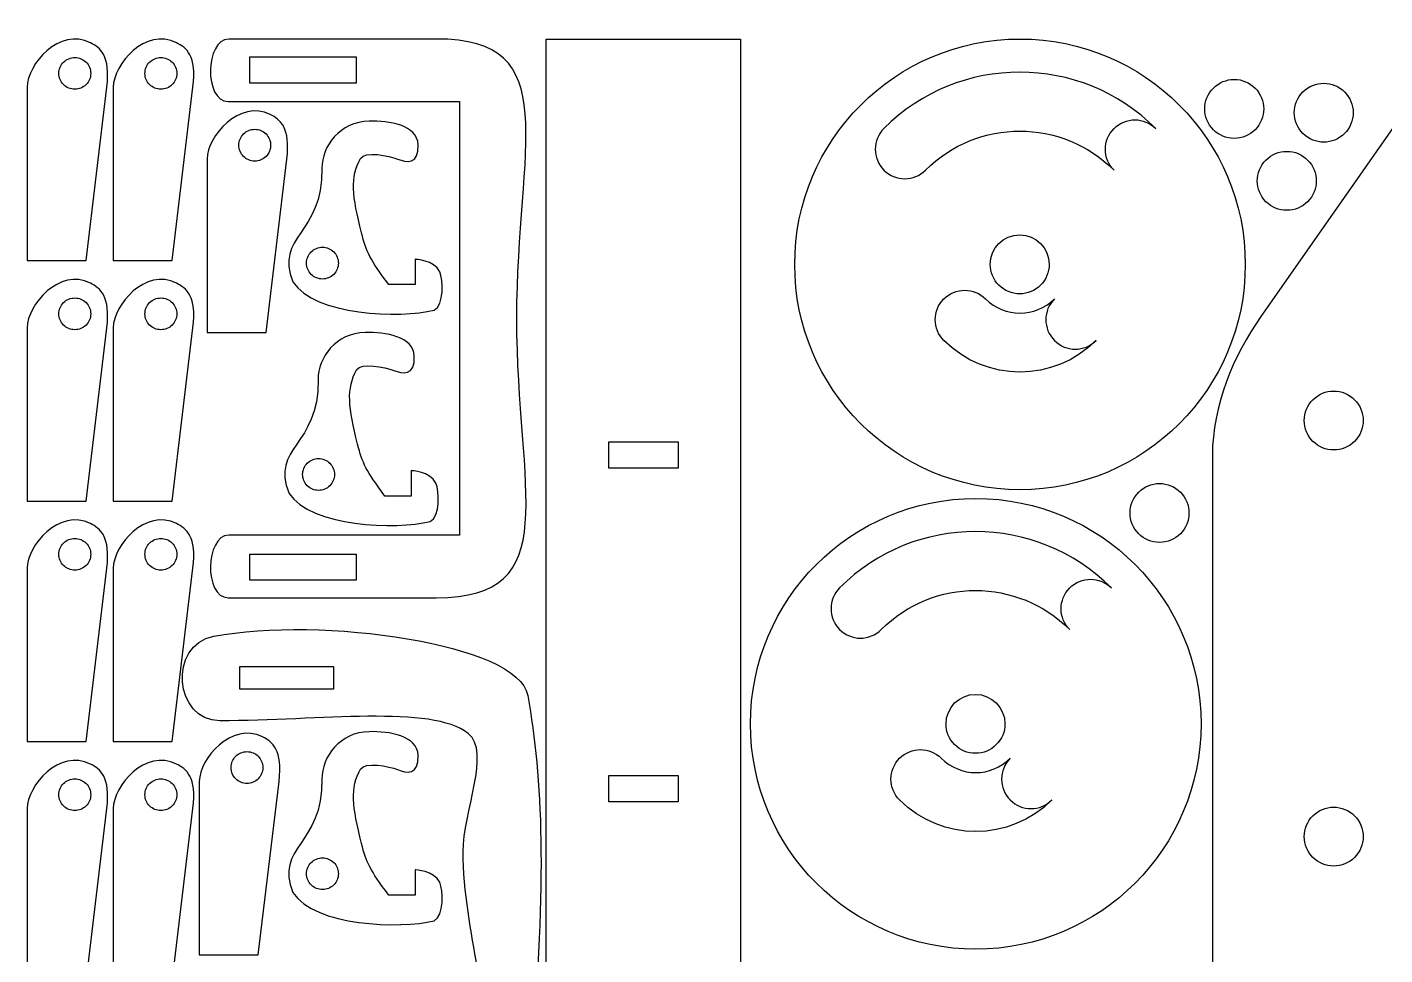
# Model space of a CAD drawing. Extents: x 14.7 to 28.1, y 1.6 to 11.3.
# Drawn here: x 14.68 to 22.39, y 5.99 to 11.26 of the extents above; entities that cross this region are included whole.
import ezdxf

# ---------------------------------------------------------------- set-up
doc = ezdxf.new("R2010")
doc.units = 0
doc.layers.add('parts', color=7, linetype='CONTINUOUS')

msp = doc.modelspace()

# ---------------------------------------------------------------- linework, layer by layer
at = {"layer": 'parts', "color": 7}
for p, q in [((17.000877, 11.191077), (15.822619, 11.191077)), ((17.000877, 11.191077), (17.000877, 11.191077)), ((17.626597, 4.498164), (17.626597, 11.191076)), ((17.626597, 11.191076), (18.728959, 11.191076)), ((18.728959, 11.191076), (18.728959, 4.498164)), ((14.948312, 11.086224), (14.948312, 11.086224)), ((15.437201, 11.086224), (15.437201, 11.086224)), ((15.941699, 11.089421), (16.54659, 11.08943)), ((15.941699, 10.940244), (15.941699, 11.089421)), ((16.54659, 11.08943), (16.54659, 10.940254)), ((14.677722, 10.917067), (14.677722, 9.9328)), ((14.677722, 10.917067), (14.677722, 10.917067)), ((15.012368, 9.9328), (15.130478, 10.917067)), ((15.166611, 10.917067), (15.166611, 9.9328)), ((15.166611, 10.917067), (15.166611, 10.917067)), ((15.501257, 9.9328), (15.619367, 10.917067)), ((16.54659, 10.940254), (15.941699, 10.940244)), ((15.81869, 10.836746), (17.13421, 10.836746)), ((17.13421, 10.836746), (17.13421, 8.373574)), ((22.512311, 10.797376), (21.685539, 9.616273)), ((15.970534, 10.678421), (15.970534, 10.678421)), ((20.851067, 10.683131), (20.851039, 10.683129)), ((21.65203, 10.675948), (21.65203, 10.675946)), ((22.160708, 10.654405), (22.160708, 10.654405)), ((15.699944, 10.509263), (15.699944, 9.524997)), ((15.699944, 10.509263), (15.699944, 10.509263)), ((16.03459, 9.524997), (16.1527, 10.509263)), ((21.950587, 10.267397), (21.950587, 10.267396)), ((14.677722, 9.9328), (15.012368, 9.9328)), ((15.166611, 9.9328), (15.501257, 9.9328)), ((16.445301, 9.918797), (16.445301, 9.918797)), ((16.880767, 9.940464), (16.880776, 9.796494)), ((16.880767, 9.940464), (16.880767, 9.940464)), ((20.482902, 9.911549), (20.482902, 9.911549)), ((21.596498, 9.911549), (21.596498, 9.911549)), ((16.880776, 9.796494), (16.731553, 9.796494)), ((14.948312, 9.721134), (14.948312, 9.721134)), ((15.437201, 9.721133), (15.437201, 9.721133)), ((19.884623, 9.71585), (19.884643, 9.71585)), ((14.677722, 9.551976), (14.677722, 8.567709)), ((14.677722, 9.551976), (14.677722, 9.551976)), ((15.012368, 8.567709), (15.130478, 9.551976)), ((15.166611, 9.551976), (15.166611, 8.567709)), ((15.166611, 9.551976), (15.166611, 9.551976)), ((15.501257, 8.567709), (15.619367, 9.551976)), ((15.699944, 9.524997), (16.03459, 9.524997)), ((22.266248, 9.025084), (22.266248, 9.025084)), ((17.980928, 8.903478), (18.374629, 8.903488)), ((17.980928, 8.754256), (17.980928, 8.903478)), ((18.374629, 8.903488), (18.374629, 8.754265)), ((21.409949, 8.828872), (21.409949, 2.135958)), ((16.423079, 8.718797), (16.423079, 8.718797)), ((16.858544, 8.740464), (16.858553, 8.596494)), ((16.858544, 8.740464), (16.858544, 8.740464)), ((18.374629, 8.754265), (17.980928, 8.754256)), ((14.677722, 8.567709), (15.012368, 8.567709)), ((15.166611, 8.567709), (15.501257, 8.567709)), ((16.858553, 8.596494), (16.709331, 8.596494)), ((14.948312, 8.356043), (14.948312, 8.356043)), ((15.437201, 8.356043), (15.437201, 8.356043)), ((17.13421, 8.373574), (15.822618, 8.373574)), ((21.227767, 8.381779), (21.227767, 8.381778)), ((15.941699, 8.267258), (16.546589, 8.267267)), ((15.941699, 8.118082), (15.941699, 8.267258)), ((16.546589, 8.267267), (16.546589, 8.118092)), ((14.677722, 8.186886), (14.677722, 7.202619)), ((14.677722, 8.186886), (14.677722, 8.186886)), ((15.012368, 7.202619), (15.130478, 8.186886)), ((15.166611, 8.186886), (15.166611, 7.202619)), ((15.166611, 8.186886), (15.166611, 8.186886)), ((15.501257, 7.202619), (15.619367, 8.186886)), ((16.546589, 8.118092), (15.941699, 8.118082)), ((20.599651, 8.074692), (20.599623, 8.074691)), ((15.81869, 8.019243), (17.000877, 8.019243)), ((15.738371, 7.800335), (15.738371, 7.800335)), ((15.884847, 7.629068), (16.417437, 7.629068)), ((15.884847, 7.499146), (15.884847, 7.629068)), ((16.417437, 7.629068), (16.417437, 7.499146)), ((16.417437, 7.499146), (15.884847, 7.499146)), ((20.231487, 7.303111), (20.231487, 7.303111)), ((21.345082, 7.303111), (21.345082, 7.303111)), ((14.677722, 7.202619), (15.012368, 7.202619)), ((15.166611, 7.202619), (15.501257, 7.202619)), ((15.92609, 7.145088), (15.92609, 7.145088)), ((19.633208, 7.107412), (19.633228, 7.107411)), ((14.948312, 6.990952), (14.948312, 6.990952)), ((15.437201, 6.990952), (15.437201, 6.990952)), ((15.6555, 6.97593), (15.6555, 5.991663)), ((15.6555, 6.97593), (15.6555, 6.97593)), ((15.990146, 5.991663), (16.108256, 6.97593)), ((17.980928, 7.009581), (18.374629, 7.009591)), ((17.980928, 6.860358), (17.980928, 7.009581)), ((18.374629, 7.009591), (18.374629, 6.860367)), ((14.677722, 6.821794), (14.677722, 5.837528)), ((14.677722, 6.821794), (14.677722, 6.821794)), ((15.012368, 5.837528), (15.130478, 6.821794)), ((15.166611, 6.821794), (15.166611, 5.837528)), ((15.166611, 6.821794), (15.166611, 6.821794)), ((15.501257, 5.837528), (15.619367, 6.821794)), ((18.374629, 6.860367), (17.980928, 6.860358)), ((22.266248, 6.662886), (22.266248, 6.662886)), ((16.445301, 6.45213), (16.445301, 6.45213)), ((16.880767, 6.473798), (16.880776, 6.329828)), ((16.880767, 6.473798), (16.880767, 6.473798)), ((16.880776, 6.329828), (16.731553, 6.329828)), ((15.6555, 5.991663), (15.990146, 5.991663))]:
    msp.add_line(p, q, dxfattribs=at)
for points in [[(15.036724, 11.170188), (14.862562, 11.258338), (14.677722, 11.047376), (14.677722, 10.917067)], [(15.525613, 11.170188), (15.351451, 11.258338), (15.166611, 11.047376), (15.166611, 10.917067)], [(15.822619, 11.191077), (15.689892, 11.191077), (15.680439, 10.836746), (15.81869, 10.836746)], [(17.459149, 9.60516), (17.458838, 10.589418), (17.739161, 11.191077), (17.000877, 11.191077)], [(19.037442, 9.911549), (19.037442, 10.618213), (19.610307, 11.191077), (20.31697, 11.191076)], [(20.31697, 11.191076), (21.023633, 11.191077), (21.596498, 10.618213), (21.596498, 9.911549)], [(15.130478, 10.917067), (15.152069, 11.097003), (15.093041, 11.141683), (15.036724, 11.170188)], [(15.619367, 10.917067), (15.640958, 11.097003), (15.58193, 11.141683), (15.525613, 11.170188)], [(21.087666, 10.683016), (20.661611, 11.10942), (19.970539, 11.109694), (19.544129, 10.683633)], [(14.858034, 10.995947), (14.858034, 11.01989), (14.867546, 11.042852), (14.884476, 11.059783)], [(14.884476, 11.059783), (14.901407, 11.076713), (14.924369, 11.086224), (14.948312, 11.086224)], [(14.948312, 11.086224), (14.972255, 11.086224), (14.995218, 11.076713), (15.012148, 11.059783)], [(15.012148, 11.059783), (15.029079, 11.042852), (15.03859, 11.01989), (15.03859, 10.995947)], [(15.346923, 10.995947), (15.346923, 11.01989), (15.356435, 11.042852), (15.373365, 11.059783)], [(15.373365, 11.059783), (15.390295, 11.076713), (15.413258, 11.086224), (15.437201, 11.086224)], [(15.437201, 11.086224), (15.461144, 11.086224), (15.484107, 11.076713), (15.501037, 11.059783)], [(15.501037, 11.059783), (15.517968, 11.042852), (15.527479, 11.01989), (15.527479, 10.995947)], [(14.884476, 10.932111), (14.867546, 10.949041), (14.858034, 10.972004), (14.858034, 10.995947)], [(15.03859, 10.995947), (15.03859, 10.972004), (15.029079, 10.949041), (15.012148, 10.932111)], [(15.373365, 10.932111), (15.356435, 10.949041), (15.346923, 10.972004), (15.346923, 10.995947)], [(15.527479, 10.995947), (15.527479, 10.972004), (15.517968, 10.949041), (15.501037, 10.932111)], [(21.41551, 10.912677), (21.446902, 10.944043), (21.489469, 10.961654), (21.533846, 10.961635)], [(21.533846, 10.961635), (21.578223, 10.961616), (21.620775, 10.94397), (21.652141, 10.912577)], [(21.924078, 10.891037), (21.989421, 10.95638), (22.095364, 10.95638), (22.160708, 10.891037)], [(14.948312, 10.905669), (14.924369, 10.905669), (14.901407, 10.91518), (14.884476, 10.932111)], [(15.012148, 10.932111), (14.995218, 10.91518), (14.972255, 10.905669), (14.948312, 10.905669)], [(15.437201, 10.905669), (15.413258, 10.905669), (15.390295, 10.91518), (15.373365, 10.932111)], [(15.501037, 10.932111), (15.484107, 10.91518), (15.461144, 10.905669), (15.437201, 10.905669)], [(21.415399, 10.676046), (21.350086, 10.741421), (21.350136, 10.847364), (21.41551, 10.912677)], [(21.652141, 10.912577), (21.717453, 10.847203), (21.717403, 10.741261), (21.65203, 10.675948)], [(21.924078, 10.654406), (21.858734, 10.71975), (21.858734, 10.825693), (21.924078, 10.891037)], [(22.160708, 10.891037), (22.192087, 10.859658), (22.209716, 10.817098), (22.209716, 10.772721)], [(16.058947, 10.762384), (15.884784, 10.850534), (15.699944, 10.639572), (15.699944, 10.509263)], [(16.1527, 10.509263), (16.174291, 10.6892), (16.115263, 10.73388), (16.058947, 10.762384)], [(16.619593, 10.725213), (16.455118, 10.722347), (16.350599, 10.582287), (16.352392, 10.457454)], [(16.89876, 10.590532), (16.893204, 10.703943), (16.735612, 10.727235), (16.619593, 10.725213)], [(19.78062, 10.446935), (20.07629, 10.742427), (20.555522, 10.742228), (20.850956, 10.446514)], [(20.851039, 10.683129), (20.91641, 10.748446), (21.022353, 10.748402), (21.087666, 10.683016)], [(22.209716, 10.772721), (22.209716, 10.728343), (22.192087, 10.685784), (22.160708, 10.654405)], [(15.880257, 10.588143), (15.880257, 10.612086), (15.889768, 10.635049), (15.906698, 10.651979)], [(15.906698, 10.651979), (15.923629, 10.66891), (15.946591, 10.678421), (15.970534, 10.678421)], [(15.970534, 10.678421), (15.994478, 10.678421), (16.01744, 10.66891), (16.03437, 10.651979)], [(16.03437, 10.651979), (16.051301, 10.635049), (16.060812, 10.612086), (16.060812, 10.588143)], [(19.544129, 10.683633), (19.478759, 10.618316), (19.478714, 10.512373), (19.544018, 10.447002)], [(20.850956, 10.446514), (20.785632, 10.511891), (20.785654, 10.617814), (20.851067, 10.683131)], [(21.533694, 10.626988), (21.489317, 10.627007), (21.446765, 10.644654), (21.415399, 10.676046)], [(21.65203, 10.675946), (21.620638, 10.64458), (21.578071, 10.62697), (21.533694, 10.626988)], [(22.160708, 10.654405), (22.095364, 10.589062), (21.989421, 10.589062), (21.924078, 10.654406)], [(15.906698, 10.524307), (15.889768, 10.541238), (15.880257, 10.5642), (15.880257, 10.588143)], [(16.060812, 10.588143), (16.060812, 10.5642), (16.051301, 10.541238), (16.03437, 10.524307)], [(16.782093, 10.509583), (16.831324, 10.488989), (16.904316, 10.477121), (16.89876, 10.590532)], [(15.970534, 10.497866), (15.946591, 10.497866), (15.923629, 10.507377), (15.906698, 10.524307)], [(16.03437, 10.524307), (16.01744, 10.507377), (15.994478, 10.497866), (15.970534, 10.497866)], [(16.576577, 10.090945), (16.523927, 10.298473), (16.511699, 10.408518), (16.57152, 10.512698)], [(16.57152, 10.512698), (16.595532, 10.554516), (16.732862, 10.530178), (16.782093, 10.509583)], [(21.713956, 10.267496), (21.648642, 10.33287), (21.648692, 10.438814), (21.714067, 10.504127)], [(21.714067, 10.504127), (21.745459, 10.535493), (21.788026, 10.553103), (21.832403, 10.553085)], [(21.832403, 10.553085), (21.87678, 10.553066), (21.919332, 10.535419), (21.950698, 10.504027)], [(21.950698, 10.504027), (22.01601, 10.438652), (22.01596, 10.33271), (21.950587, 10.267397)], [(16.352392, 10.457454), (16.357833, 10.078761), (16.080268, 10.074018), (16.187512, 9.811619)], [(19.544018, 10.447002), (19.609334, 10.381631), (19.715279, 10.381588), (19.78062, 10.446935)], [(21.83225, 10.218438), (21.787873, 10.218457), (21.745322, 10.236103), (21.713956, 10.267496)], [(21.950587, 10.267396), (21.919194, 10.23603), (21.876627, 10.218419), (21.83225, 10.218438)], [(16.731553, 9.796494), (16.623326, 9.943152), (16.604712, 9.98005), (16.576577, 10.090945)], [(20.148256, 9.91155), (20.148256, 10.00396), (20.22317, 10.078872), (20.31558, 10.078872)], [(20.31558, 10.078872), (20.407989, 10.078871), (20.482902, 10.003959), (20.482902, 9.911549)], [(16.264746, 9.918797), (16.264746, 9.94274), (16.274257, 9.965703), (16.291187, 9.982633)], [(16.291187, 9.982633), (16.308118, 9.999563), (16.33108, 10.009075), (16.355023, 10.009075)], [(16.355023, 10.009075), (16.378966, 10.009075), (16.401929, 9.999563), (16.418859, 9.982633)], [(16.418859, 9.982633), (16.43579, 9.965703), (16.445301, 9.94274), (16.445301, 9.918797)], [(15.036724, 9.805097), (14.862562, 9.893247), (14.677722, 9.682285), (14.677722, 9.551976)], [(15.525613, 9.805097), (15.351451, 9.893247), (15.166611, 9.682284), (15.166611, 9.551976)], [(16.291187, 9.854961), (16.274257, 9.871891), (16.264746, 9.894854), (16.264746, 9.918797)], [(16.445301, 9.918797), (16.445301, 9.894854), (16.43579, 9.871891), (16.418859, 9.854961)], [(17.020972, 9.87017), (16.989351, 9.937422), (16.880767, 9.940464), (16.880767, 9.940464)], [(20.31697, 8.632022), (19.610306, 8.632022), (19.037442, 9.204886), (19.037442, 9.911549)], [(20.197263, 9.793234), (20.165884, 9.824613), (20.148255, 9.867173), (20.148256, 9.91155)], [(21.596498, 9.911549), (21.596498, 9.204886), (21.023634, 8.632022), (20.31697, 8.632022)], [(20.482902, 9.911549), (20.482902, 9.867172), (20.465274, 9.824613), (20.433894, 9.793234)], [(15.130478, 9.551976), (15.152069, 9.731912), (15.093041, 9.776592), (15.036724, 9.805097)], [(15.619367, 9.551976), (15.640958, 9.731912), (15.58193, 9.776592), (15.525613, 9.805097)], [(16.187512, 9.811619), (16.308519, 9.621328), (16.796937, 9.603744), (16.98913, 9.651684)], [(16.355023, 9.828519), (16.33108, 9.828519), (16.308118, 9.838031), (16.291187, 9.854961)], [(16.418859, 9.854961), (16.401929, 9.838031), (16.378966, 9.828519), (16.355023, 9.828519)], [(16.98913, 9.651684), (17.045781, 9.680511), (17.042298, 9.824816), (17.020972, 9.87017)], [(14.884476, 9.694692), (14.901407, 9.711622), (14.924369, 9.721134), (14.948312, 9.721134)], [(14.948312, 9.721134), (14.972255, 9.721134), (14.995218, 9.711622), (15.012148, 9.694692)], [(15.373365, 9.694692), (15.390295, 9.711622), (15.413258, 9.721133), (15.437201, 9.721133)], [(15.437201, 9.721133), (15.461144, 9.721133), (15.484107, 9.711622), (15.501037, 9.694692)], [(19.884643, 9.71585), (19.949987, 9.781194), (20.055931, 9.781194), (20.121294, 9.715872)], [(20.315579, 9.744226), (20.271202, 9.744226), (20.228642, 9.761854), (20.197263, 9.793234)], [(20.433894, 9.793234), (20.402515, 9.761854), (20.359956, 9.744226), (20.315579, 9.744226)], [(14.858034, 9.630856), (14.858034, 9.654799), (14.867546, 9.677761), (14.884476, 9.694692)], [(15.012148, 9.694692), (15.029079, 9.677761), (15.03859, 9.654799), (15.03859, 9.630856)], [(15.346923, 9.630856), (15.346923, 9.654799), (15.356435, 9.677761), (15.373365, 9.694692)], [(15.501037, 9.694692), (15.517968, 9.677761), (15.527479, 9.654799), (15.527479, 9.630856)], [(19.884621, 9.479219), (19.819279, 9.544563), (19.819279, 9.650507), (19.884623, 9.71585)], [(20.121294, 9.715872), (20.229374, 9.607834), (20.404573, 9.607834), (20.512652, 9.715873)], [(20.512652, 9.715873), (20.447329, 9.650508), (20.447329, 9.544565), (20.512652, 9.479221)], [(14.884476, 9.56702), (14.867546, 9.58395), (14.858034, 9.606913), (14.858034, 9.630856)], [(14.948312, 9.540578), (14.924369, 9.540578), (14.901407, 9.550089), (14.884476, 9.56702)], [(15.012148, 9.56702), (14.995218, 9.550089), (14.972255, 9.540578), (14.948312, 9.540578)], [(15.03859, 9.630856), (15.03859, 9.606913), (15.029079, 9.58395), (15.012148, 9.56702)], [(15.373365, 9.56702), (15.356435, 9.58395), (15.346923, 9.606912), (15.346923, 9.630856)], [(15.437201, 9.540578), (15.413258, 9.540578), (15.390295, 9.550089), (15.373365, 9.56702)], [(15.501037, 9.56702), (15.484107, 9.550089), (15.461144, 9.540578), (15.437201, 9.540578)], [(15.527479, 9.630856), (15.527479, 9.606912), (15.517968, 9.58395), (15.501037, 9.56702)], [(17.000877, 8.019243), (17.739661, 8.019243), (17.459457, 8.620913), (17.459149, 9.60516)], [(21.685539, 9.616273), (21.526071, 9.388462), (21.409949, 9.106951), (21.409949, 8.828872)], [(16.597371, 9.525213), (16.432896, 9.522347), (16.328377, 9.382287), (16.33017, 9.257454)], [(16.876538, 9.390532), (16.870982, 9.503943), (16.71339, 9.527235), (16.597371, 9.525213)], [(20.749282, 9.47922), (20.510512, 9.24045), (20.123391, 9.24045), (19.884621, 9.479219)], [(20.512652, 9.479221), (20.577996, 9.413878), (20.683938, 9.413877), (20.749282, 9.47922)], [(16.549298, 9.312698), (16.57331, 9.354516), (16.71064, 9.330178), (16.759871, 9.309583)], [(16.759871, 9.309583), (16.809102, 9.288989), (16.882093, 9.277121), (16.876538, 9.390532)], [(16.33017, 9.257454), (16.335611, 8.878761), (16.058046, 8.874018), (16.16529, 8.611619)], [(16.554354, 8.890945), (16.501704, 9.098473), (16.489477, 9.208518), (16.549298, 9.312698)], [(21.980609, 9.143399), (22.011988, 9.174779), (22.054548, 9.192407), (22.098924, 9.192407)], [(22.098924, 9.192407), (22.143301, 9.192407), (22.185861, 9.174779), (22.21724, 9.143399)], [(21.931601, 9.025084), (21.931601, 9.069461), (21.94923, 9.11202), (21.980609, 9.143399)], [(22.21724, 9.143399), (22.248619, 9.11202), (22.266248, 9.069461), (22.266248, 9.025084)], [(21.980609, 8.906769), (21.94923, 8.938148), (21.931601, 8.980707), (21.931601, 9.025084)], [(22.266248, 9.025084), (22.266248, 8.980707), (22.248619, 8.938148), (22.21724, 8.906769)], [(16.709331, 8.596494), (16.601103, 8.743152), (16.58249, 8.78005), (16.554354, 8.890945)], [(22.098924, 8.857761), (22.054548, 8.857761), (22.011988, 8.875389), (21.980609, 8.906769)], [(22.21724, 8.906769), (22.185861, 8.875389), (22.143301, 8.857761), (22.098924, 8.857761)], [(16.268965, 8.782633), (16.285895, 8.799563), (16.308858, 8.809075), (16.332801, 8.809075)], [(16.332801, 8.809075), (16.356744, 8.809075), (16.379707, 8.799563), (16.396637, 8.782633)], [(16.242523, 8.718797), (16.242523, 8.74274), (16.252035, 8.765703), (16.268965, 8.782633)], [(16.268965, 8.654961), (16.252035, 8.671891), (16.242523, 8.694854), (16.242523, 8.718797)], [(16.396637, 8.782633), (16.413568, 8.765703), (16.423079, 8.74274), (16.423079, 8.718797)], [(16.423079, 8.718797), (16.423079, 8.694854), (16.413568, 8.671891), (16.396637, 8.654961)], [(16.99875, 8.67017), (16.967129, 8.737422), (16.858544, 8.740464), (16.858544, 8.740464)], [(16.332801, 8.628519), (16.308858, 8.628519), (16.285895, 8.638031), (16.268965, 8.654961)], [(16.396637, 8.654961), (16.379707, 8.638031), (16.356744, 8.628519), (16.332801, 8.628519)], [(16.966908, 8.451684), (17.023559, 8.480511), (17.020076, 8.624816), (16.99875, 8.67017)], [(20.991247, 8.618508), (21.022639, 8.649874), (21.065206, 8.667485), (21.109583, 8.667466)], [(21.109583, 8.667466), (21.15396, 8.667448), (21.196512, 8.649801), (21.227878, 8.618408)], [(16.16529, 8.611619), (16.286297, 8.421328), (16.774714, 8.403744), (16.966908, 8.451684)], [(18.786027, 7.303111), (18.786027, 8.009774), (19.358891, 8.582638), (20.065554, 8.582638)], [(20.065554, 8.582638), (20.772218, 8.582638), (21.345082, 8.009774), (21.345082, 7.303111)], [(20.991136, 8.381878), (20.925823, 8.447252), (20.925872, 8.553195), (20.991247, 8.618508)], [(21.227878, 8.618408), (21.29319, 8.553034), (21.29314, 8.447092), (21.227767, 8.381779)], [(15.036724, 8.440007), (14.862562, 8.528157), (14.677722, 8.317194), (14.677722, 8.186886)], [(15.525613, 8.440007), (15.351451, 8.528157), (15.166611, 8.317194), (15.166611, 8.186886)], [(20.83625, 8.074578), (20.410196, 8.500981), (19.719123, 8.501255), (19.292713, 8.075194)], [(15.130478, 8.186886), (15.152069, 8.366822), (15.093041, 8.411502), (15.036724, 8.440007)], [(15.619367, 8.186886), (15.640958, 8.366822), (15.58193, 8.411502), (15.525613, 8.440007)], [(14.858034, 8.265766), (14.858034, 8.289709), (14.867546, 8.312671), (14.884476, 8.329602)], [(14.884476, 8.329602), (14.901407, 8.346532), (14.924369, 8.356043), (14.948312, 8.356043)], [(14.948312, 8.356043), (14.972255, 8.356043), (14.995218, 8.346532), (15.012148, 8.329602)], [(15.012148, 8.329602), (15.029079, 8.312671), (15.03859, 8.289709), (15.03859, 8.265766)], [(15.346923, 8.265766), (15.346923, 8.289709), (15.356435, 8.312671), (15.373365, 8.329602)], [(15.373365, 8.329602), (15.390295, 8.346532), (15.413258, 8.356043), (15.437201, 8.356043)], [(15.437201, 8.356043), (15.461144, 8.356043), (15.484107, 8.346532), (15.501037, 8.329602)], [(15.501037, 8.329602), (15.517968, 8.312671), (15.527479, 8.289709), (15.527479, 8.265766)], [(15.822618, 8.373574), (15.689891, 8.373574), (15.680439, 8.019243), (15.81869, 8.019243)], [(21.10943, 8.33282), (21.065053, 8.332838), (21.022502, 8.350485), (20.991136, 8.381878)], [(21.227767, 8.381778), (21.196374, 8.350412), (21.153807, 8.332801), (21.10943, 8.33282)], [(14.884476, 8.20193), (14.867546, 8.21886), (14.858034, 8.241822), (14.858034, 8.265766)], [(15.03859, 8.265766), (15.03859, 8.241822), (15.029079, 8.21886), (15.012148, 8.20193)], [(15.373365, 8.20193), (15.356435, 8.21886), (15.346923, 8.241822), (15.346923, 8.265766)], [(15.527479, 8.265766), (15.527479, 8.241822), (15.517968, 8.21886), (15.501037, 8.20193)], [(14.948312, 8.175488), (14.924369, 8.175488), (14.901407, 8.184999), (14.884476, 8.20193)], [(15.012148, 8.20193), (14.995218, 8.184999), (14.972255, 8.175488), (14.948312, 8.175488)], [(15.437201, 8.175488), (15.413258, 8.175488), (15.390295, 8.184999), (15.373365, 8.20193)], [(15.501037, 8.20193), (15.484107, 8.184999), (15.461144, 8.175488), (15.437201, 8.175488)], [(19.529204, 7.838497), (19.824874, 8.133988), (20.304107, 8.13379), (20.59954, 7.838076)], [(20.599623, 8.074691), (20.664994, 8.140007), (20.770938, 8.139964), (20.83625, 8.074578)], [(19.292713, 8.075194), (19.227343, 8.009878), (19.227299, 7.903935), (19.292602, 7.838564)], [(20.59954, 7.838076), (20.534217, 7.903452), (20.534239, 8.009375), (20.599651, 8.074692)], [(15.738371, 7.800335), (16.340838, 7.915054), (17.469196, 7.760376), (17.520872, 7.464567)], [(15.771702, 7.320414), (15.514829, 7.320414), (15.475438, 7.750269), (15.738371, 7.800335)], [(19.292602, 7.838564), (19.357919, 7.773193), (19.463863, 7.773149), (19.529204, 7.838497)], [(17.18316, 7.248363), (16.97619, 7.411905), (16.340684, 7.320414), (15.771702, 7.320414)], [(17.520872, 7.464567), (17.605286, 6.981371), (17.629927, 6.440264), (17.537537, 5.376464)], [(19.89684, 7.303111), (19.896841, 7.395522), (19.971754, 7.470434), (20.064164, 7.470433)], [(20.064164, 7.470433), (20.156574, 7.470433), (20.231486, 7.39552), (20.231487, 7.303111)], [(16.014502, 7.229051), (15.84034, 7.317201), (15.6555, 7.106239), (15.6555, 6.97593)], [(16.619593, 7.258547), (16.455118, 7.25568), (16.350599, 7.11562), (16.352392, 6.990787)], [(16.89876, 7.123865), (16.893204, 7.237276), (16.735612, 7.260569), (16.619593, 7.258547)], [(20.065554, 6.023584), (19.358891, 6.023583), (18.786027, 6.596447), (18.786027, 7.303111)], [(19.945848, 7.184795), (19.914468, 7.216175), (19.89684, 7.258734), (19.89684, 7.303111)], [(21.345082, 7.303111), (21.345082, 6.596447), (20.772218, 6.023583), (20.065554, 6.023584)], [(20.231487, 7.303111), (20.231487, 7.258734), (20.213858, 7.216175), (20.182479, 7.184795)], [(16.108256, 6.97593), (16.129847, 7.155867), (16.070819, 7.200547), (16.014502, 7.229051)], [(17.153506, 6.578376), (17.153512, 6.796715), (17.314342, 7.144706), (17.18316, 7.248363)], [(19.633228, 7.107411), (19.698571, 7.172755), (19.804516, 7.172755), (19.869879, 7.107434)], [(20.064163, 7.135787), (20.019786, 7.135787), (19.977227, 7.153416), (19.945848, 7.184795)], [(20.182479, 7.184795), (20.1511, 7.153416), (20.10854, 7.135787), (20.064163, 7.135787)], [(15.036724, 7.074916), (14.862562, 7.163066), (14.677722, 6.952103), (14.677722, 6.821794)], [(15.525613, 7.074916), (15.351451, 7.163066), (15.166611, 6.952103), (15.166611, 6.821794)], [(15.835812, 7.05481), (15.835812, 7.078753), (15.845324, 7.101716), (15.862254, 7.118646)], [(15.862254, 7.118646), (15.879184, 7.135576), (15.902147, 7.145088), (15.92609, 7.145088)], [(15.92609, 7.145088), (15.950033, 7.145088), (15.972996, 7.135576), (15.989926, 7.118646)], [(15.989926, 7.118646), (16.006856, 7.101716), (16.016368, 7.078753), (16.016368, 7.05481)], [(16.782093, 7.042917), (16.831324, 7.022322), (16.904316, 7.010454), (16.89876, 7.123865)], [(19.633206, 6.870781), (19.567863, 6.936125), (19.567863, 7.042068), (19.633208, 7.107412)], [(19.869879, 7.107434), (19.977959, 6.999396), (20.153158, 6.999396), (20.261237, 7.107434)], [(20.261237, 7.107434), (20.195913, 7.04207), (20.195913, 6.936127), (20.261237, 6.870783)], [(15.130478, 6.821794), (15.152069, 7.001731), (15.093041, 7.046411), (15.036724, 7.074916)], [(15.619367, 6.821794), (15.640958, 7.001731), (15.58193, 7.046411), (15.525613, 7.074916)], [(15.862254, 6.990974), (15.845324, 7.007904), (15.835812, 7.030867), (15.835812, 7.05481)], [(16.016368, 7.05481), (16.016368, 7.030867), (16.006856, 7.007904), (15.989926, 6.990974)], [(16.576577, 6.624279), (16.523927, 6.831807), (16.511699, 6.941851), (16.57152, 7.046031)], [(16.57152, 7.046031), (16.595532, 7.087849), (16.732862, 7.063512), (16.782093, 7.042917)], [(14.858034, 6.900674), (14.858034, 6.924618), (14.867546, 6.94758), (14.884476, 6.96451)], [(14.884476, 6.96451), (14.901407, 6.981441), (14.924369, 6.990952), (14.948312, 6.990952)], [(14.948312, 6.990952), (14.972255, 6.990952), (14.995218, 6.981441), (15.012148, 6.96451)], [(15.012148, 6.96451), (15.029079, 6.94758), (15.03859, 6.924618), (15.03859, 6.900674)], [(15.346923, 6.900674), (15.346923, 6.924618), (15.356435, 6.94758), (15.373365, 6.96451)], [(15.373365, 6.96451), (15.390295, 6.981441), (15.413258, 6.990952), (15.437201, 6.990952)], [(15.437201, 6.990952), (15.461144, 6.990952), (15.484107, 6.981441), (15.501037, 6.96451)], [(15.501037, 6.96451), (15.517968, 6.94758), (15.527479, 6.924618), (15.527479, 6.900674)], [(15.92609, 6.964532), (15.902147, 6.964532), (15.879184, 6.974044), (15.862254, 6.990974)], [(15.989926, 6.990974), (15.972996, 6.974044), (15.950033, 6.964532), (15.92609, 6.964532)], [(16.352392, 6.990787), (16.357833, 6.612094), (16.080268, 6.607351), (16.187512, 6.344952)], [(14.884476, 6.836838), (14.867546, 6.853769), (14.858034, 6.876731), (14.858034, 6.900674)], [(15.03859, 6.900674), (15.03859, 6.876731), (15.029079, 6.853769), (15.012148, 6.836838)], [(15.373365, 6.836838), (15.356435, 6.853769), (15.346923, 6.876731), (15.346923, 6.900674)], [(15.527479, 6.900674), (15.527479, 6.876731), (15.517968, 6.853769), (15.501037, 6.836838)], [(20.497867, 6.870781), (20.259097, 6.632012), (19.871976, 6.632012), (19.633206, 6.870781)], [(20.261237, 6.870783), (20.32658, 6.805439), (20.432522, 6.805438), (20.497867, 6.870781)], [(14.948312, 6.810397), (14.924369, 6.810397), (14.901407, 6.819908), (14.884476, 6.836838)], [(15.012148, 6.836838), (14.995218, 6.819908), (14.972255, 6.810397), (14.948312, 6.810397)], [(15.437201, 6.810397), (15.413258, 6.810397), (15.390295, 6.819908), (15.373365, 6.836838)], [(15.501037, 6.836838), (15.484107, 6.819908), (15.461144, 6.810397), (15.437201, 6.810397)], [(21.980609, 6.781201), (22.011988, 6.81258), (22.054548, 6.830209), (22.098924, 6.830209)], [(22.098924, 6.830209), (22.143301, 6.830209), (22.185861, 6.81258), (22.21724, 6.781201)], [(21.931601, 6.662886), (21.931601, 6.707263), (21.94923, 6.749822), (21.980609, 6.781201)], [(22.21724, 6.781201), (22.248619, 6.749822), (22.266248, 6.707263), (22.266248, 6.662886)], [(21.980609, 6.54457), (21.94923, 6.575949), (21.931601, 6.618509), (21.931601, 6.662886)], [(22.266248, 6.662886), (22.266248, 6.618509), (22.248619, 6.575949), (22.21724, 6.54457)], [(16.731553, 6.329828), (16.623326, 6.476486), (16.604712, 6.513383), (16.576577, 6.624279)], [(17.203507, 5.552523), (17.349812, 5.633024), (17.153504, 6.119879), (17.153506, 6.578376)], [(16.264746, 6.45213), (16.264746, 6.476073), (16.274257, 6.499036), (16.291187, 6.515966)], [(16.291187, 6.515966), (16.308118, 6.532897), (16.33108, 6.542408), (16.355023, 6.542408)], [(16.355023, 6.542408), (16.378966, 6.542408), (16.401929, 6.532897), (16.418859, 6.515966)], [(16.418859, 6.515966), (16.43579, 6.499036), (16.445301, 6.476073), (16.445301, 6.45213)], [(22.098924, 6.495562), (22.054548, 6.495562), (22.011988, 6.513191), (21.980609, 6.54457)], [(22.21724, 6.54457), (22.185861, 6.513191), (22.143301, 6.495562), (22.098924, 6.495562)], [(16.291187, 6.388294), (16.274257, 6.405225), (16.264746, 6.428187), (16.264746, 6.45213)], [(16.445301, 6.45213), (16.445301, 6.428187), (16.43579, 6.405225), (16.418859, 6.388294)], [(17.020972, 6.403503), (16.989351, 6.470756), (16.880767, 6.473798), (16.880767, 6.473798)], [(16.98913, 6.185017), (17.045781, 6.213844), (17.042298, 6.358149), (17.020972, 6.403503)], [(16.187512, 6.344952), (16.308519, 6.154661), (16.796937, 6.137078), (16.98913, 6.185017)], [(16.355023, 6.361853), (16.33108, 6.361853), (16.308118, 6.371364), (16.291187, 6.388294)], [(16.418859, 6.388294), (16.401929, 6.371364), (16.378966, 6.361853), (16.355023, 6.361853)]]:
    msp.add_open_spline(points, degree=3, dxfattribs=at)

doc.saveas('drawing.dxf')
